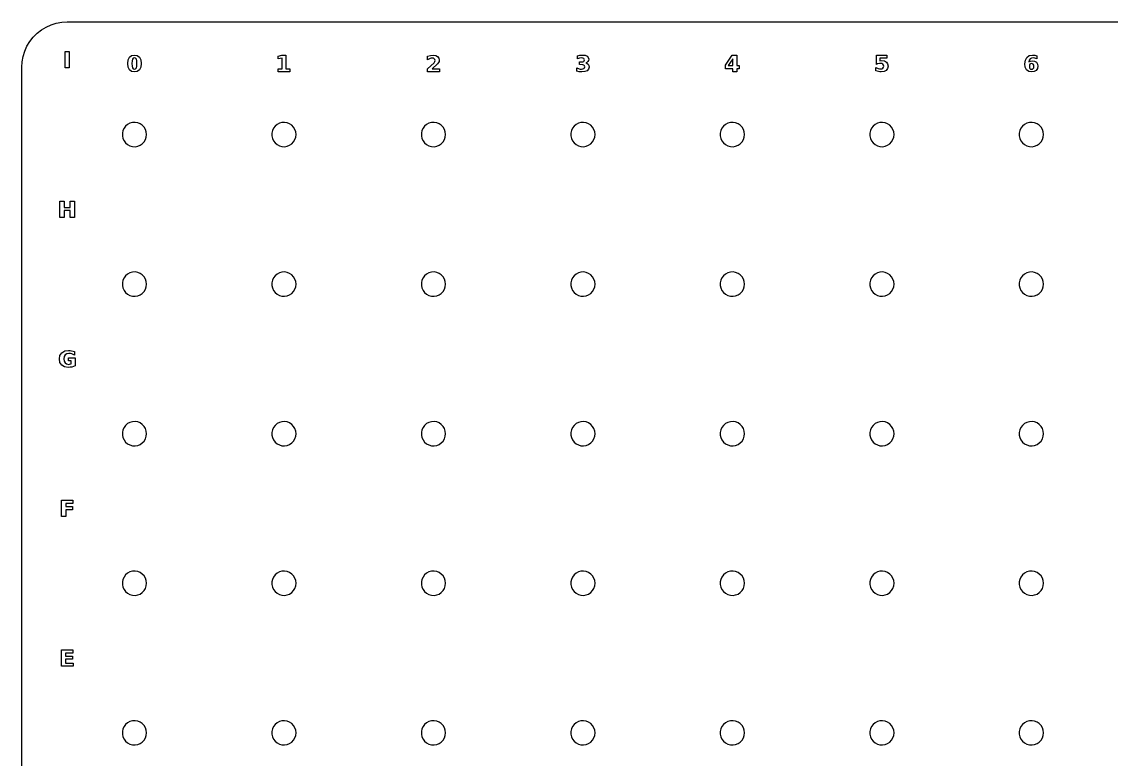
# Model space of a CAD drawing. Header units: millimetres. Extents: x -145 to 145, y -95 to 95.
# Drawn here: x -145.1 to 0.7, y -3.5 to 95.1 of the extents above; entities that cross this region are included whole.
import ezdxf

# ---------------------------------------------------------------- set-up
doc = ezdxf.new("R2010")
doc.units = ezdxf.units.MM
doc.layers.add('CUT', color=1, linetype='Continuous')
doc.layers.add('ENGRAVE', color=5, linetype='Continuous')

msp = doc.modelspace()

# ---------------------------------------------------------------- linework, layer by layer
at = {"layer": 'CUT'}
msp.add_lwpolyline([(-145.075, -89.0023), (-145.075, 89.0023), (-145.0308, 89.7323), (-144.8986, 90.4539), (-144.6804, 91.1543), (-144.3793, 91.8233), (-143.9997, 92.4511), (-143.5473, 93.0286), (-143.0286, 93.5473), (-142.4511, 93.9997), (-141.8233, 94.3793), (-141.1543, 94.6804), (-140.4539, 94.8986), (-139.7323, 95.0308), (-139.0023, 95.075), (139.0023, 95.075)], dxfattribs=at)
for points in [[(-128.5256, 80.6821), (-128.7067, 80.9831), (-128.9483, 81.2382), (-129.239, 81.4353), (-129.5654, 81.5653), (-129.912, 81.6222), (-130.2628, 81.6032), (-130.6013, 81.5092), (-130.9117, 81.3446), (-131.1794, 81.1172), (-131.392, 80.8375), (-131.5395, 80.5187), (-131.615, 80.1756), (-131.615, 79.8244), (-131.5395, 79.4813), (-131.392, 79.1625), (-131.1794, 78.8828), (-130.9117, 78.6554), (-130.6013, 78.4908), (-130.2628, 78.3968), (-129.912, 78.3778), (-129.5654, 78.4347), (-129.239, 78.5647), (-128.9483, 78.7618), (-128.7067, 79.0169), (-128.5256, 79.3179), (-128.4134, 79.6508), (-128.3754, 80), (-128.4134, 80.3492)], [(-109.912, 78.3778), (-109.5654, 78.4347), (-109.239, 78.5647), (-108.9483, 78.7618), (-108.7067, 79.0169), (-108.5256, 79.3179), (-108.4134, 79.6508), (-108.3754, 80), (-108.4134, 80.3492), (-108.5256, 80.6821), (-108.7067, 80.9831), (-108.9483, 81.2382), (-109.239, 81.4353), (-109.5654, 81.5653), (-109.912, 81.6222), (-110.2628, 81.6032), (-110.6013, 81.5092), (-110.9117, 81.3446), (-111.1794, 81.1172), (-111.392, 80.8375), (-111.5395, 80.5187), (-111.615, 80.1756), (-111.615, 79.8244), (-111.5395, 79.4813), (-111.392, 79.1625), (-111.1794, 78.8828), (-110.9117, 78.6554), (-110.6013, 78.4908), (-110.2628, 78.3968)], [(-91.5395, 80.5187), (-91.615, 80.1756), (-91.615, 79.8244), (-91.5395, 79.4813), (-91.392, 79.1625), (-91.1794, 78.8828), (-90.9117, 78.6554), (-90.6013, 78.4908), (-90.2628, 78.3968), (-89.912, 78.3778), (-89.5654, 78.4347), (-89.239, 78.5647), (-88.9483, 78.7618), (-88.7067, 79.0169), (-88.5256, 79.3179), (-88.4134, 79.6508), (-88.3754, 80), (-88.4134, 80.3492), (-88.5256, 80.6821), (-88.7067, 80.9831), (-88.9483, 81.2382), (-89.239, 81.4353), (-89.5654, 81.5653), (-89.912, 81.6222), (-90.2628, 81.6032), (-90.6013, 81.5092), (-90.9117, 81.3446), (-91.1794, 81.1172), (-91.392, 80.8375)], [(-68.9483, 81.2382), (-69.239, 81.4353), (-69.5654, 81.5653), (-69.912, 81.6222), (-70.2628, 81.6032), (-70.6013, 81.5092), (-70.9117, 81.3446), (-71.1794, 81.1172), (-71.392, 80.8375), (-71.5395, 80.5187), (-71.615, 80.1756), (-71.615, 79.8244), (-71.5395, 79.4813), (-71.392, 79.1625), (-71.1794, 78.8828), (-70.9117, 78.6554), (-70.6013, 78.4908), (-70.2628, 78.3968), (-69.912, 78.3778), (-69.5654, 78.4347), (-69.239, 78.5647), (-68.9483, 78.7618), (-68.7067, 79.0169), (-68.5256, 79.3179), (-68.4134, 79.6508), (-68.3754, 80), (-68.4134, 80.3492), (-68.5256, 80.6821), (-68.7067, 80.9831)], [(-49.239, 78.5647), (-48.9483, 78.7618), (-48.7067, 79.0169), (-48.5256, 79.3179), (-48.4134, 79.6508), (-48.3754, 80), (-48.4134, 80.3492), (-48.5256, 80.6821), (-48.7067, 80.9831), (-48.9483, 81.2382), (-49.239, 81.4353), (-49.5654, 81.5653), (-49.912, 81.6222), (-50.2628, 81.6032), (-50.6013, 81.5092), (-50.9117, 81.3446), (-51.1794, 81.1172), (-51.392, 80.8375), (-51.5395, 80.5187), (-51.615, 80.1756), (-51.615, 79.8244), (-51.5395, 79.4813), (-51.392, 79.1625), (-51.1794, 78.8828), (-50.9117, 78.6554), (-50.6013, 78.4908), (-50.2628, 78.3968), (-49.912, 78.3778), (-49.5654, 78.4347)], [(-31.615, 79.8244), (-31.5395, 79.4813), (-31.392, 79.1625), (-31.1794, 78.8828), (-30.9117, 78.6554), (-30.6013, 78.4908), (-30.2628, 78.3968), (-29.912, 78.3778), (-29.5654, 78.4347), (-29.239, 78.5647), (-28.9483, 78.7618), (-28.7067, 79.0169), (-28.5256, 79.3179), (-28.4134, 79.6508), (-28.3754, 80), (-28.4134, 80.3492), (-28.5256, 80.6821), (-28.7067, 80.9831), (-28.9483, 81.2382), (-29.239, 81.4353), (-29.5654, 81.5653), (-29.912, 81.6222), (-30.2628, 81.6032), (-30.6013, 81.5092), (-30.9117, 81.3446), (-31.1794, 81.1172), (-31.392, 80.8375), (-31.5395, 80.5187), (-31.615, 80.1756)], [(-9.5654, 81.5653), (-9.912, 81.6222), (-10.2628, 81.6032), (-10.6013, 81.5092), (-10.9117, 81.3446), (-11.1794, 81.1172), (-11.392, 80.8375), (-11.5395, 80.5187), (-11.615, 80.1756), (-11.615, 79.8244), (-11.5395, 79.4813), (-11.392, 79.1625), (-11.1794, 78.8828), (-10.9117, 78.6554), (-10.6013, 78.4908), (-10.2628, 78.3968), (-9.912, 78.3778), (-9.5654, 78.4347), (-9.239, 78.5647), (-8.9483, 78.7618), (-8.7067, 79.0169), (-8.5256, 79.3179), (-8.4134, 79.6508), (-8.3754, 80), (-8.4134, 80.3492), (-8.5256, 80.6821), (-8.7067, 80.9831), (-8.9483, 81.2382), (-9.239, 81.4353)], [(-128.7067, 60.9831), (-128.9483, 61.2382), (-129.239, 61.4353), (-129.5654, 61.5653), (-129.912, 61.6222), (-130.2628, 61.6032), (-130.6013, 61.5092), (-130.9117, 61.3446), (-131.1794, 61.1172), (-131.392, 60.8375), (-131.5395, 60.5187), (-131.615, 60.1756), (-131.615, 59.8244), (-131.5395, 59.4813), (-131.392, 59.1625), (-131.1794, 58.8828), (-130.9117, 58.6554), (-130.6013, 58.4908), (-130.2628, 58.3968), (-129.912, 58.3778), (-129.5654, 58.4347), (-129.239, 58.5647), (-128.9483, 58.7618), (-128.7067, 59.0169), (-128.5256, 59.3179), (-128.4134, 59.6508), (-128.3754, 60), (-128.4134, 60.3492), (-128.5256, 60.6821)], [(-109.5654, 58.4347), (-109.239, 58.5647), (-108.9483, 58.7618), (-108.7067, 59.0169), (-108.5256, 59.3179), (-108.4134, 59.6508), (-108.3754, 60), (-108.4134, 60.3492), (-108.5256, 60.6821), (-108.7067, 60.9831), (-108.9483, 61.2382), (-109.239, 61.4353), (-109.5654, 61.5653), (-109.912, 61.6222), (-110.2628, 61.6032), (-110.6013, 61.5092), (-110.9117, 61.3446), (-111.1794, 61.1172), (-111.392, 60.8375), (-111.5395, 60.5187), (-111.615, 60.1756), (-111.615, 59.8244), (-111.5395, 59.4813), (-111.392, 59.1625), (-111.1794, 58.8828), (-110.9117, 58.6554), (-110.6013, 58.4908), (-110.2628, 58.3968), (-109.912, 58.3778)], [(-91.615, 60.1756), (-91.615, 59.8244), (-91.5395, 59.4813), (-91.392, 59.1625), (-91.1794, 58.8828), (-90.9117, 58.6554), (-90.6013, 58.4908), (-90.2628, 58.3968), (-89.912, 58.3778), (-89.5654, 58.4347), (-89.239, 58.5647), (-88.9483, 58.7618), (-88.7067, 59.0169), (-88.5256, 59.3179), (-88.4134, 59.6508), (-88.3754, 60), (-88.4134, 60.3492), (-88.5256, 60.6821), (-88.7067, 60.9831), (-88.9483, 61.2382), (-89.239, 61.4353), (-89.5654, 61.5653), (-89.912, 61.6222), (-90.2628, 61.6032), (-90.6013, 61.5092), (-90.9117, 61.3446), (-91.1794, 61.1172), (-91.392, 60.8375), (-91.5395, 60.5187)], [(-69.239, 61.4353), (-69.5654, 61.5653), (-69.912, 61.6222), (-70.2628, 61.6032), (-70.6013, 61.5092), (-70.9117, 61.3446), (-71.1794, 61.1172), (-71.392, 60.8375), (-71.5395, 60.5187), (-71.615, 60.1756), (-71.615, 59.8244), (-71.5395, 59.4813), (-71.392, 59.1625), (-71.1794, 58.8828), (-70.9117, 58.6554), (-70.6013, 58.4908), (-70.2628, 58.3968), (-69.912, 58.3778), (-69.5654, 58.4347), (-69.239, 58.5647), (-68.9483, 58.7618), (-68.7067, 59.0169), (-68.5256, 59.3179), (-68.4134, 59.6508), (-68.3754, 60), (-68.4134, 60.3492), (-68.5256, 60.6821), (-68.7067, 60.9831), (-68.9483, 61.2382)], [(-48.9483, 58.7618), (-48.7067, 59.0169), (-48.5256, 59.3179), (-48.4134, 59.6508), (-48.3754, 60), (-48.4134, 60.3492), (-48.5256, 60.6821), (-48.7067, 60.9831), (-48.9483, 61.2382), (-49.239, 61.4353), (-49.5654, 61.5653), (-49.912, 61.6222), (-50.2628, 61.6032), (-50.6013, 61.5092), (-50.9117, 61.3446), (-51.1794, 61.1172), (-51.392, 60.8375), (-51.5395, 60.5187), (-51.615, 60.1756), (-51.615, 59.8244), (-51.5395, 59.4813), (-51.392, 59.1625), (-51.1794, 58.8828), (-50.9117, 58.6554), (-50.6013, 58.4908), (-50.2628, 58.3968), (-49.912, 58.3778), (-49.5654, 58.4347), (-49.239, 58.5647)], [(-31.5395, 59.4813), (-31.392, 59.1625), (-31.1794, 58.8828), (-30.9117, 58.6554), (-30.6013, 58.4908), (-30.2628, 58.3968), (-29.912, 58.3778), (-29.5654, 58.4347), (-29.239, 58.5647), (-28.9483, 58.7618), (-28.7067, 59.0169), (-28.5256, 59.3179), (-28.4134, 59.6508), (-28.3754, 60), (-28.4134, 60.3492), (-28.5256, 60.6821), (-28.7067, 60.9831), (-28.9483, 61.2382), (-29.239, 61.4353), (-29.5654, 61.5653), (-29.912, 61.6222), (-30.2628, 61.6032), (-30.6013, 61.5092), (-30.9117, 61.3446), (-31.1794, 61.1172), (-31.392, 60.8375), (-31.5395, 60.5187), (-31.615, 60.1756), (-31.615, 59.8244)], [(-9.912, 61.6222), (-10.2628, 61.6032), (-10.6013, 61.5092), (-10.9117, 61.3446), (-11.1794, 61.1172), (-11.392, 60.8375), (-11.5395, 60.5187), (-11.615, 60.1756), (-11.615, 59.8244), (-11.5395, 59.4813), (-11.392, 59.1625), (-11.1794, 58.8828), (-10.9117, 58.6554), (-10.6013, 58.4908), (-10.2628, 58.3968), (-9.912, 58.3778), (-9.5654, 58.4347), (-9.239, 58.5647), (-8.9483, 58.7618), (-8.7067, 59.0169), (-8.5256, 59.3179), (-8.4134, 59.6508), (-8.3754, 60), (-8.4134, 60.3492), (-8.5256, 60.6821), (-8.7067, 60.9831), (-8.9483, 61.2382), (-9.239, 61.4353), (-9.5654, 61.5653)], [(-128.9483, 41.2382), (-129.239, 41.4353), (-129.5654, 41.5653), (-129.912, 41.6222), (-130.2628, 41.6032), (-130.6013, 41.5092), (-130.9117, 41.3446), (-131.1794, 41.1172), (-131.392, 40.8375), (-131.5395, 40.5187), (-131.615, 40.1756), (-131.615, 39.8244), (-131.5395, 39.4813), (-131.392, 39.1625), (-131.1794, 38.8828), (-130.9117, 38.6554), (-130.6013, 38.4908), (-130.2628, 38.3968), (-129.912, 38.3778), (-129.5654, 38.4347), (-129.239, 38.5647), (-128.9483, 38.7618), (-128.7067, 39.0169), (-128.5256, 39.3179), (-128.4134, 39.6508), (-128.3754, 40), (-128.4134, 40.3492), (-128.5256, 40.6821), (-128.7067, 40.9831)], [(-109.239, 38.5647), (-108.9483, 38.7618), (-108.7067, 39.0169), (-108.5256, 39.3179), (-108.4134, 39.6508), (-108.3754, 40), (-108.4134, 40.3492), (-108.5256, 40.6821), (-108.7067, 40.9831), (-108.9483, 41.2382), (-109.239, 41.4353), (-109.5654, 41.5653), (-109.912, 41.6222), (-110.2628, 41.6032), (-110.6013, 41.5092), (-110.9117, 41.3446), (-111.1794, 41.1172), (-111.392, 40.8375), (-111.5395, 40.5187), (-111.615, 40.1756), (-111.615, 39.8244), (-111.5395, 39.4813), (-111.392, 39.1625), (-111.1794, 38.8828), (-110.9117, 38.6554), (-110.6013, 38.4908), (-110.2628, 38.3968), (-109.912, 38.3778), (-109.5654, 38.4347)], [(-91.615, 39.8244), (-91.5395, 39.4813), (-91.392, 39.1625), (-91.1794, 38.8828), (-90.9117, 38.6554), (-90.6013, 38.4908), (-90.2628, 38.3968), (-89.912, 38.3778), (-89.5654, 38.4347), (-89.239, 38.5647), (-88.9483, 38.7618), (-88.7067, 39.0169), (-88.5256, 39.3179), (-88.4134, 39.6508), (-88.3754, 40), (-88.4134, 40.3492), (-88.5256, 40.6821), (-88.7067, 40.9831), (-88.9483, 41.2382), (-89.239, 41.4353), (-89.5654, 41.5653), (-89.912, 41.6222), (-90.2628, 41.6032), (-90.6013, 41.5092), (-90.9117, 41.3446), (-91.1794, 41.1172), (-91.392, 40.8375), (-91.5395, 40.5187), (-91.615, 40.1756)], [(-69.5654, 41.5653), (-69.912, 41.6222), (-70.2628, 41.6032), (-70.6013, 41.5092), (-70.9117, 41.3446), (-71.1794, 41.1172), (-71.392, 40.8375), (-71.5395, 40.5187), (-71.615, 40.1756), (-71.615, 39.8244), (-71.5395, 39.4813), (-71.392, 39.1625), (-71.1794, 38.8828), (-70.9117, 38.6554), (-70.6013, 38.4908), (-70.2628, 38.3968), (-69.912, 38.3778), (-69.5654, 38.4347), (-69.239, 38.5647), (-68.9483, 38.7618), (-68.7067, 39.0169), (-68.5256, 39.3179), (-68.4134, 39.6508), (-68.3754, 40), (-68.4134, 40.3492), (-68.5256, 40.6821), (-68.7067, 40.9831), (-68.9483, 41.2382), (-69.239, 41.4353)], [(-48.7067, 39.0169), (-48.5256, 39.3179), (-48.4134, 39.6508), (-48.3754, 40), (-48.4134, 40.3492), (-48.5256, 40.6821), (-48.7067, 40.9831), (-48.9483, 41.2382), (-49.239, 41.4353), (-49.5654, 41.5653), (-49.912, 41.6222), (-50.2628, 41.6032), (-50.6013, 41.5092), (-50.9117, 41.3446), (-51.1794, 41.1172), (-51.392, 40.8375), (-51.5395, 40.5187), (-51.615, 40.1756), (-51.615, 39.8244), (-51.5395, 39.4813), (-51.392, 39.1625), (-51.1794, 38.8828), (-50.9117, 38.6554), (-50.6013, 38.4908), (-50.2628, 38.3968), (-49.912, 38.3778), (-49.5654, 38.4347), (-49.239, 38.5647), (-48.9483, 38.7618)], [(-31.392, 39.1625), (-31.1794, 38.8828), (-30.9117, 38.6554), (-30.6013, 38.4908), (-30.2628, 38.3968), (-29.912, 38.3778), (-29.5654, 38.4347), (-29.239, 38.5647), (-28.9483, 38.7618), (-28.7067, 39.0169), (-28.5256, 39.3179), (-28.4134, 39.6508), (-28.3754, 40), (-28.4134, 40.3492), (-28.5256, 40.6821), (-28.7067, 40.9831), (-28.9483, 41.2382), (-29.239, 41.4353), (-29.5654, 41.5653), (-29.912, 41.6222), (-30.2628, 41.6032), (-30.6013, 41.5092), (-30.9117, 41.3446), (-31.1794, 41.1172), (-31.392, 40.8375), (-31.5395, 40.5187), (-31.615, 40.1756), (-31.615, 39.8244), (-31.5395, 39.4813)], [(-10.2628, 41.6032), (-10.6013, 41.5092), (-10.9117, 41.3446), (-11.1794, 41.1172), (-11.392, 40.8375), (-11.5395, 40.5187), (-11.615, 40.1756), (-11.615, 39.8244), (-11.5395, 39.4813), (-11.392, 39.1625), (-11.1794, 38.8828), (-10.9117, 38.6554), (-10.6013, 38.4908), (-10.2628, 38.3968), (-9.912, 38.3778), (-9.5654, 38.4347), (-9.239, 38.5647), (-8.9483, 38.7618), (-8.7067, 39.0169), (-8.5256, 39.3179), (-8.4134, 39.6508), (-8.3754, 40), (-8.4134, 40.3492), (-8.5256, 40.6821), (-8.7067, 40.9831), (-8.9483, 41.2382), (-9.239, 41.4353), (-9.5654, 41.5653), (-9.912, 41.6222)], [(-129.239, 21.4353), (-129.5654, 21.5653), (-129.912, 21.6222), (-130.2628, 21.6032), (-130.6013, 21.5092), (-130.9117, 21.3446), (-131.1794, 21.1172), (-131.392, 20.8375), (-131.5395, 20.5187), (-131.615, 20.1756), (-131.615, 19.8244), (-131.5395, 19.4813), (-131.392, 19.1625), (-131.1794, 18.8828), (-130.9117, 18.6554), (-130.6013, 18.4908), (-130.2628, 18.3968), (-129.912, 18.3778), (-129.5654, 18.4347), (-129.239, 18.5647), (-128.9483, 18.7618), (-128.7067, 19.0169), (-128.5256, 19.3179), (-128.4134, 19.6508), (-128.3754, 20), (-128.4134, 20.3492), (-128.5256, 20.6821), (-128.7067, 20.9831), (-128.9483, 21.2382)], [(-108.9483, 18.7618), (-108.7067, 19.0169), (-108.5256, 19.3179), (-108.4134, 19.6508), (-108.3754, 20), (-108.4134, 20.3492), (-108.5256, 20.6821), (-108.7067, 20.9831), (-108.9483, 21.2382), (-109.239, 21.4353), (-109.5654, 21.5653), (-109.912, 21.6222), (-110.2628, 21.6032), (-110.6013, 21.5092), (-110.9117, 21.3446), (-111.1794, 21.1172), (-111.392, 20.8375), (-111.5395, 20.5187), (-111.615, 20.1756), (-111.615, 19.8244), (-111.5395, 19.4813), (-111.392, 19.1625), (-111.1794, 18.8828), (-110.9117, 18.6554), (-110.6013, 18.4908), (-110.2628, 18.3968), (-109.912, 18.3778), (-109.5654, 18.4347), (-109.239, 18.5647)], [(-91.5395, 19.4813), (-91.392, 19.1625), (-91.1794, 18.8828), (-90.9117, 18.6554), (-90.6013, 18.4908), (-90.2628, 18.3968), (-89.912, 18.3778), (-89.5654, 18.4347), (-89.239, 18.5647), (-88.9483, 18.7618), (-88.7067, 19.0169), (-88.5256, 19.3179), (-88.4134, 19.6508), (-88.3754, 20), (-88.4134, 20.3492), (-88.5256, 20.6821), (-88.7067, 20.9831), (-88.9483, 21.2382), (-89.239, 21.4353), (-89.5654, 21.5653), (-89.912, 21.6222), (-90.2628, 21.6032), (-90.6013, 21.5092), (-90.9117, 21.3446), (-91.1794, 21.1172), (-91.392, 20.8375), (-91.5395, 20.5187), (-91.615, 20.1756), (-91.615, 19.8244)], [(-69.912, 21.6222), (-70.2628, 21.6032), (-70.6013, 21.5092), (-70.9117, 21.3446), (-71.1794, 21.1172), (-71.392, 20.8375), (-71.5395, 20.5187), (-71.615, 20.1756), (-71.615, 19.8244), (-71.5395, 19.4813), (-71.392, 19.1625), (-71.1794, 18.8828), (-70.9117, 18.6554), (-70.6013, 18.4908), (-70.2628, 18.3968), (-69.912, 18.3778), (-69.5654, 18.4347), (-69.239, 18.5647), (-68.9483, 18.7618), (-68.7067, 19.0169), (-68.5256, 19.3179), (-68.4134, 19.6508), (-68.3754, 20), (-68.4134, 20.3492), (-68.5256, 20.6821), (-68.7067, 20.9831), (-68.9483, 21.2382), (-69.239, 21.4353), (-69.5654, 21.5653)], [(-48.5256, 19.3179), (-48.4134, 19.6508), (-48.3754, 20), (-48.4134, 20.3492), (-48.5256, 20.6821), (-48.7067, 20.9831), (-48.9483, 21.2382), (-49.239, 21.4353), (-49.5654, 21.5653), (-49.912, 21.6222), (-50.2628, 21.6032), (-50.6013, 21.5092), (-50.9117, 21.3446), (-51.1794, 21.1172), (-51.392, 20.8375), (-51.5395, 20.5187), (-51.615, 20.1756), (-51.615, 19.8244), (-51.5395, 19.4813), (-51.392, 19.1625), (-51.1794, 18.8828), (-50.9117, 18.6554), (-50.6013, 18.4908), (-50.2628, 18.3968), (-49.912, 18.3778), (-49.5654, 18.4347), (-49.239, 18.5647), (-48.9483, 18.7618), (-48.7067, 19.0169)], [(-31.1794, 18.8828), (-30.9117, 18.6554), (-30.6013, 18.4908), (-30.2628, 18.3968), (-29.912, 18.3778), (-29.5654, 18.4347), (-29.239, 18.5647), (-28.9483, 18.7618), (-28.7067, 19.0169), (-28.5256, 19.3179), (-28.4134, 19.6508), (-28.3754, 20), (-28.4134, 20.3492), (-28.5256, 20.6821), (-28.7067, 20.9831), (-28.9483, 21.2382), (-29.239, 21.4353), (-29.5654, 21.5653), (-29.912, 21.6222), (-30.2628, 21.6032), (-30.6013, 21.5092), (-30.9117, 21.3446), (-31.1794, 21.1172), (-31.392, 20.8375), (-31.5395, 20.5187), (-31.615, 20.1756), (-31.615, 19.8244), (-31.5395, 19.4813), (-31.392, 19.1625)], [(-10.6013, 21.5092), (-10.9117, 21.3446), (-11.1794, 21.1172), (-11.392, 20.8375), (-11.5395, 20.5187), (-11.615, 20.1756), (-11.615, 19.8244), (-11.5395, 19.4813), (-11.392, 19.1625), (-11.1794, 18.8828), (-10.9117, 18.6554), (-10.6013, 18.4908), (-10.2628, 18.3968), (-9.912, 18.3778), (-9.5654, 18.4347), (-9.239, 18.5647), (-8.9483, 18.7618), (-8.7067, 19.0169), (-8.5256, 19.3179), (-8.4134, 19.6508), (-8.3754, 20), (-8.4134, 20.3492), (-8.5256, 20.6821), (-8.7067, 20.9831), (-8.9483, 21.2382), (-9.239, 21.4353), (-9.5654, 21.5653), (-9.912, 21.6222), (-10.2628, 21.6032)], [(-129.5654, 1.5653), (-129.912, 1.6222), (-130.2628, 1.6032), (-130.6013, 1.5092), (-130.9117, 1.3446), (-131.1794, 1.1172), (-131.392, 0.8375), (-131.5395, 0.5187), (-131.615, 0.1756), (-131.615, -0.1756), (-131.5395, -0.5187), (-131.392, -0.8375), (-131.1794, -1.1172), (-130.9117, -1.3446), (-130.6013, -1.5092), (-130.2628, -1.6032), (-129.912, -1.6222), (-129.5654, -1.5653), (-129.239, -1.4353), (-128.9483, -1.2382), (-128.7067, -0.9831), (-128.5256, -0.6821), (-128.4134, -0.3492), (-128.3754, 0), (-128.4134, 0.3492), (-128.5256, 0.6821), (-128.7067, 0.9831), (-128.9483, 1.2382), (-129.239, 1.4353)], [(-108.7067, -0.9831), (-108.5256, -0.6821), (-108.4134, -0.3492), (-108.3754, 0), (-108.4134, 0.3492), (-108.5256, 0.6821), (-108.7067, 0.9831), (-108.9483, 1.2382), (-109.239, 1.4353), (-109.5654, 1.5653), (-109.912, 1.6222), (-110.2628, 1.6032), (-110.6013, 1.5092), (-110.9117, 1.3446), (-111.1794, 1.1172), (-111.392, 0.8375), (-111.5395, 0.5187), (-111.615, 0.1756), (-111.615, -0.1756), (-111.5395, -0.5187), (-111.392, -0.8375), (-111.1794, -1.1172), (-110.9117, -1.3446), (-110.6013, -1.5092), (-110.2628, -1.6032), (-109.912, -1.6222), (-109.5654, -1.5653), (-109.239, -1.4353), (-108.9483, -1.2382)], [(-91.392, -0.8375), (-91.1794, -1.1172), (-90.9117, -1.3446), (-90.6013, -1.5092), (-90.2628, -1.6032), (-89.912, -1.6222), (-89.5654, -1.5653), (-89.239, -1.4353), (-88.9483, -1.2382), (-88.7067, -0.9831), (-88.5256, -0.6821), (-88.4134, -0.3492), (-88.3754, 0), (-88.4134, 0.3492), (-88.5256, 0.6821), (-88.7067, 0.9831), (-88.9483, 1.2382), (-89.239, 1.4353), (-89.5654, 1.5653), (-89.912, 1.6222), (-90.2628, 1.6032), (-90.6013, 1.5092), (-90.9117, 1.3446), (-91.1794, 1.1172), (-91.392, 0.8375), (-91.5395, 0.5187), (-91.615, 0.1756), (-91.615, -0.1756), (-91.5395, -0.5187)], [(-70.2628, 1.6032), (-70.6013, 1.5092), (-70.9117, 1.3446), (-71.1794, 1.1172), (-71.392, 0.8375), (-71.5395, 0.5187), (-71.615, 0.1756), (-71.615, -0.1756), (-71.5395, -0.5187), (-71.392, -0.8375), (-71.1794, -1.1172), (-70.9117, -1.3446), (-70.6013, -1.5092), (-70.2628, -1.6032), (-69.912, -1.6222), (-69.5654, -1.5653), (-69.239, -1.4353), (-68.9483, -1.2382), (-68.7067, -0.9831), (-68.5256, -0.6821), (-68.4134, -0.3492), (-68.3754, 0), (-68.4134, 0.3492), (-68.5256, 0.6821), (-68.7067, 0.9831), (-68.9483, 1.2382), (-69.239, 1.4353), (-69.5654, 1.5653), (-69.912, 1.6222)], [(-48.4134, -0.3492), (-48.3754, 0), (-48.4134, 0.3492), (-48.5256, 0.6821), (-48.7067, 0.9831), (-48.9483, 1.2382), (-49.239, 1.4353), (-49.5654, 1.5653), (-49.912, 1.6222), (-50.2628, 1.6032), (-50.6013, 1.5092), (-50.9117, 1.3446), (-51.1794, 1.1172), (-51.392, 0.8375), (-51.5395, 0.5187), (-51.615, 0.1756), (-51.615, -0.1756), (-51.5395, -0.5187), (-51.392, -0.8375), (-51.1794, -1.1172), (-50.9117, -1.3446), (-50.6013, -1.5092), (-50.2628, -1.6032), (-49.912, -1.6222), (-49.5654, -1.5653), (-49.239, -1.4353), (-48.9483, -1.2382), (-48.7067, -0.9831), (-48.5256, -0.6821)], [(-30.9117, -1.3446), (-30.6013, -1.5092), (-30.2628, -1.6032), (-29.912, -1.6222), (-29.5654, -1.5653), (-29.239, -1.4353), (-28.9483, -1.2382), (-28.7067, -0.9831), (-28.5256, -0.6821), (-28.4134, -0.3492), (-28.3754, 0), (-28.4134, 0.3492), (-28.5256, 0.6821), (-28.7067, 0.9831), (-28.9483, 1.2382), (-29.239, 1.4353), (-29.5654, 1.5653), (-29.912, 1.6222), (-30.2628, 1.6032), (-30.6013, 1.5092), (-30.9117, 1.3446), (-31.1794, 1.1172), (-31.392, 0.8375), (-31.5395, 0.5187), (-31.615, 0.1756), (-31.615, -0.1756), (-31.5395, -0.5187), (-31.392, -0.8375), (-31.1794, -1.1172)], [(-10.9117, 1.3446), (-11.1794, 1.1172), (-11.392, 0.8375), (-11.5395, 0.5187), (-11.615, 0.1756), (-11.615, -0.1756), (-11.5395, -0.5187), (-11.392, -0.8375), (-11.1794, -1.1172), (-10.9117, -1.3446), (-10.6013, -1.5092), (-10.2628, -1.6032), (-9.912, -1.6222), (-9.5654, -1.5653), (-9.239, -1.4353), (-8.9483, -1.2382), (-8.7067, -0.9831), (-8.5256, -0.6821), (-8.4134, -0.3492), (-8.3754, 0), (-8.4134, 0.3492), (-8.5256, 0.6821), (-8.7067, 0.9831), (-8.9483, 1.2382), (-9.239, 1.4353), (-9.5654, 1.5653), (-9.912, 1.6222), (-10.2628, 1.6032), (-10.6013, 1.5092)]]:
    msp.add_lwpolyline(points, close=True, dxfattribs=at)
at = {"layer": 'ENGRAVE'}
for points in [[(-138.718, 88.9064), (-139.282, 88.9064), (-139.282, 91.0936), (-138.718, 91.0936)], [(-130.6659, 90.3393), (-130.382, 90.5608), (-129.9993, 90.6346), (-129.6176, 90.5608), (-129.3341, 90.3393), (-129.1584, 89.9819), (-129.0998, 89.4993), (-129.1584, 89.018), (-129.3341, 88.6607), (-129.6176, 88.4392), (-129.9993, 88.3654), (-130.382, 88.4392), (-130.6659, 88.6607), (-130.8416, 89.018), (-130.9002, 89.4993), (-130.8416, 89.9819)], [(-109.2287, 88.4064), (-110.7582, 88.4064), (-110.7582, 88.7959), (-110.2599, 88.7959), (-110.2599, 90.2097), (-110.7713, 90.1042), (-110.7713, 90.4881), (-110.2632, 90.5936), (-109.727, 90.5936), (-109.727, 88.7959), (-109.2287, 88.7959)], [(-89.8127, 90.0255), (-89.8901, 90.1342), (-90.0103, 90.2045), (-90.1648, 90.228), (-90.3028, 90.2139), (-90.4535, 90.1717), (-90.7887, 90.0039), (-90.7887, 90.4844), (-90.4123, 90.58), (-90.0476, 90.6133), (-89.6986, 90.57), (-89.4373, 90.4403), (-89.2741, 90.2336), (-89.2198, 89.9584), (-89.2429, 89.7858), (-89.3121, 89.6252), (-89.4553, 89.4446), (-90.1676, 88.8011), (-89.2052, 88.8011), (-89.2052, 88.3867), (-90.7948, 88.3867), (-90.7948, 88.8011), (-89.9032, 89.6016), (-89.838, 89.695), (-89.7997, 89.7891), (-89.787, 89.8867)], [(-70.4894, 88.3926), (-70.8241, 88.4741), (-70.8241, 88.9091), (-70.51, 88.7896), (-70.3552, 88.7594), (-70.203, 88.7493), (-70.005, 88.7686), (-69.8594, 88.8266), (-69.7697, 88.9213), (-69.7398, 89.0498), (-69.7704, 89.1811), (-69.8622, 89.2762), (-70.0137, 89.3338), (-70.4491, 89.353), (-70.4491, 89.7163), (-70.0264, 89.733), (-69.8955, 89.7829), (-69.8174, 89.8669), (-69.7914, 89.9859), (-69.8167, 90.0973), (-69.8927, 90.1804), (-70.0144, 90.2321), (-70.1781, 90.2493), (-70.4533, 90.2184), (-70.7303, 90.1279), (-70.7303, 90.5409), (-70.3994, 90.6112), (-70.0769, 90.6346), (-69.7045, 90.5996), (-69.4394, 90.4945), (-69.2805, 90.3194), (-69.2275, 90.0735), (-69.2528, 89.8991), (-69.3287, 89.7595), (-69.4538, 89.6553), (-69.6273, 89.5874), (-69.4327, 89.5091), (-69.2913, 89.3887), (-69.2048, 89.2282), (-69.1759, 89.0291), (-69.2383, 88.7429), (-69.4253, 88.5346), (-69.7313, 88.4077), (-70.1514, 88.3654)], [(-50.9073, 89.2881), (-50.0316, 90.5936), (-49.4045, 90.5936), (-49.4045, 89.2136), (-49.0927, 89.2136), (-49.0927, 88.8048), (-49.4045, 88.8048), (-49.4045, 88.4064), (-49.9379, 88.4064), (-49.9379, 88.8048), (-50.9073, 88.8048)], [(-29.1769, 89.1412), (-29.2375, 88.8251), (-29.4192, 88.5857), (-29.7087, 88.4352), (-30.0923, 88.3851), (-30.2775, 88.3941), (-30.6425, 88.4665), (-30.8231, 88.5304), (-30.8231, 88.9743), (-30.4842, 88.8201), (-30.3284, 88.7818), (-30.1814, 88.769), (-29.9984, 88.7941), (-29.8589, 88.8693), (-29.7703, 88.9874), (-29.7408, 89.1412), (-29.7703, 89.2957), (-29.8589, 89.4135), (-29.9984, 89.4884), (-30.1814, 89.5134), (-30.3073, 89.5054), (-30.5837, 89.4415), (-30.7369, 89.3845), (-30.7369, 90.6149), (-29.3348, 90.6149), (-29.3348, 90.2001), (-30.2869, 90.2001), (-30.2869, 89.8616), (-30.022, 89.8987), (-29.6665, 89.8486), (-29.3995, 89.6985), (-29.2325, 89.4591)], [(-9.8767, 89.8523), (-9.5739, 89.8032), (-9.3358, 89.6559), (-9.1814, 89.4295), (-9.13, 89.1421), (-9.1875, 88.8255), (-9.3602, 88.5787), (-9.6291, 88.4198), (-9.9766, 88.3668), (-10.3546, 88.4387), (-10.6366, 88.6546), (-10.8116, 89.003), (-10.87, 89.4716), (-10.8017, 89.9555), (-10.5967, 90.3234), (-10.2728, 90.5557), (-9.8477, 90.6332), (-9.5547, 90.6098), (-9.2734, 90.5395), (-9.2734, 90.1349), (-9.5359, 90.2324), (-9.7759, 90.2638), (-9.9999, 90.2288), (-10.1683, 90.1237), (-10.2796, 89.9501), (-10.3323, 89.7088), (-10.1233, 89.8162)], [(-130.3169, 89.1503), (-130.2585, 88.919), (-130.1548, 88.7917), (-129.9993, 88.7493), (-129.8446, 88.7917), (-129.7415, 88.919), (-129.6831, 89.1503), (-129.6637, 89.504), (-129.6829, 89.8534), (-129.7405, 90.0815), (-129.8437, 90.2073), (-129.9993, 90.2493), (-130.1548, 90.2073), (-130.2585, 90.0815), (-130.3169, 89.8534), (-130.3363, 89.504)], [(-49.9379, 90.1291), (-50.5557, 89.2136), (-49.9379, 89.2136)], [(-9.8402, 88.7455), (-9.7473, 88.8173), (-9.6918, 88.9373), (-9.6733, 89.1051), (-9.6918, 89.2731), (-9.7473, 89.3929), (-9.8402, 89.465), (-9.9705, 89.489), (-10.1001, 89.465), (-10.1927, 89.3929), (-10.2482, 89.2731), (-10.2667, 89.1051), (-10.2482, 88.9373), (-10.1927, 88.8173), (-10.1001, 88.7455), (-9.9705, 88.7216)], [(-138.584, 70.2602), (-138.584, 71.0936), (-138.0201, 71.0936), (-138.0201, 68.9064), (-138.584, 68.9064), (-138.584, 69.8336), (-139.416, 69.8336), (-139.416, 68.9064), (-139.9799, 68.9064), (-139.9799, 71.0936), (-139.416, 71.0936), (-139.416, 70.2602)], [(-138.8608, 48.8654), (-139.3505, 48.9418), (-139.7266, 49.171), (-139.966, 49.5309), (-140.0458, 49.9993), (-139.9646, 50.4717), (-139.7209, 50.8313), (-139.3355, 51.0588), (-138.8298, 51.1346), (-138.6164, 51.1243), (-138.4122, 51.0934), (-138.2178, 51.0426), (-138.0348, 50.972), (-138.0348, 50.5196), (-138.2172, 50.6101), (-138.3986, 50.6743), (-138.5798, 50.713), (-138.7614, 50.7259), (-139.0594, 50.6787), (-139.2803, 50.5374), (-139.4171, 50.3089), (-139.4627, 49.9993), (-139.4187, 49.6918), (-139.2869, 49.463), (-139.0742, 49.3214), (-138.7877, 49.2741), (-138.7027, 49.2768), (-138.4886, 49.3196), (-138.4886, 49.7443), (-138.8331, 49.7443), (-138.8331, 50.1226), (-137.9542, 50.1226), (-137.9542, 49.0707), (-138.1691, 48.9808), (-138.392, 48.9165), (-138.6227, 48.8782)], [(-138.2959, 30.2602), (-138.2959, 29.8336), (-139.1969, 29.8336), (-139.1969, 28.9064), (-139.7608, 28.9064), (-139.7608, 31.0936), (-138.2392, 31.0936), (-138.2392, 30.667), (-139.1969, 30.667), (-139.1969, 30.2602)], [(-138.3121, 9.8336), (-139.213, 9.8336), (-139.213, 9.3325), (-138.223, 9.3325), (-138.223, 8.9064), (-139.777, 8.9064), (-139.777, 11.0936), (-138.2554, 11.0936), (-138.2554, 10.667), (-139.213, 10.667), (-139.213, 10.2602), (-138.3121, 10.2602)]]:
    msp.add_lwpolyline(points, close=True, dxfattribs=at)

doc.saveas('drawing.dxf')
